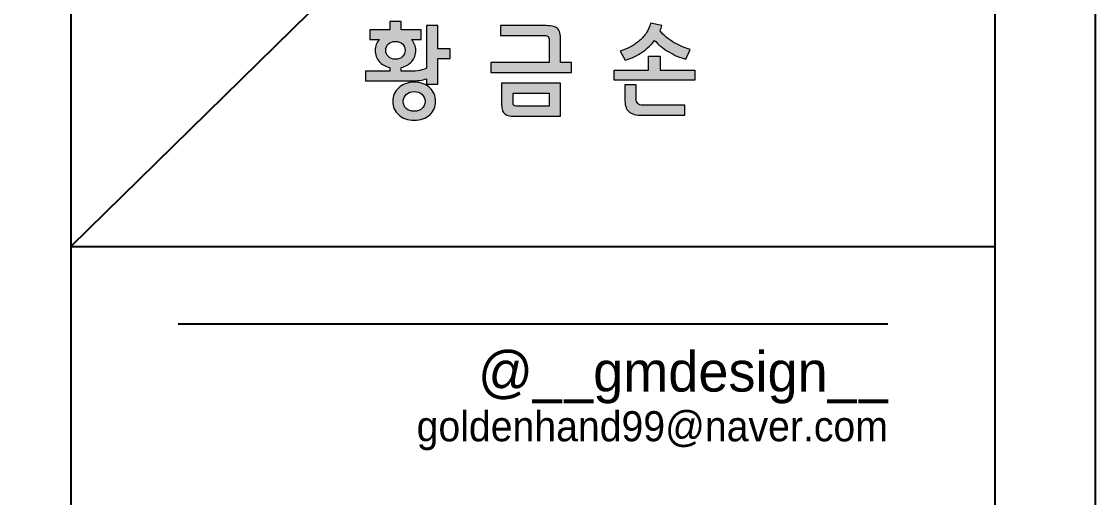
# Model space of a CAD drawing. Header units: inches. Extents: x 7740 to 83056, y -9304 to 75068.
# Drawn here: x 47565 to 50240, y 33115 to 34300 of the extents above; entities that cross this region are included whole.
import ezdxf
from ezdxf.enums import TextEntityAlignment as Align

# ---------------------------------------------------------------- set-up
doc = ezdxf.new("R2010")
doc.units = ezdxf.units.IN
doc.header["$LTSCALE"] = 50
doc.header["$MEASUREMENT"] = 0
for name, color, linetype in [('06-FUR', 6, 'Continuous'), ('F-SYM', 7, 'Continuous'), ('FORM(YOURNAME)-11', 1, 'Continuous'), ('로고', 7, 'Continuous')]:
    doc.layers.add(name, color=color, linetype=linetype)
doc.styles.add('YOURNAME', font='HY울릉도M.TTF')

# ---------------------------------------------------------------- blocks, each defined once
blk = doc.blocks.new('block 7')
at = {"layer": '로고'}
h = blk.add_hatch(color=40, dxfattribs=at)
h.dxf.hatch_style = 2
edge = h.paths.add_edge_path()
edge.add_spline(control_points=[(39.989, -169.756), (39.989, -169.756), (39.989, -169.756), (39.989, -169.756), (39.093, -169.756), (39.093, -169.756), (39.212, -169.894), (39.308, -170.047), (39.38, -170.214), (39.451, -170.38), (39.487, -170.561), (39.487, -170.751), (39.487, -171.151), (39.365, -171.49), (39.119, -171.765), (38.874, -172.04), (38.555, -172.223), (38.16, -172.311), (38.16, -172.311), (38.16, -172.653), (38.16, -172.653), (38.16, -172.653), (38.967, -172.653), (38.967, -172.653), (39.29, -172.653), (39.585, -172.627), (39.85, -172.576), (40.116, -172.526), (40.318, -172.456), (40.456, -172.365), (40.456, -172.365), (40.456, -168.491), (40.456, -168.491), (40.456, -168.491), (41.505, -168.491), (41.505, -168.491), (41.505, -168.491), (41.505, -170.608), (41.505, -170.608), (41.505, -170.608), (42.617, -170.608), (42.617, -170.608), (42.617, -170.608), (42.617, -171.487), (42.617, -171.487), (42.617, -171.487), (41.505, -171.487), (41.505, -171.487), (41.505, -171.487), (41.505, -173.837), (41.505, -173.837), (41.505, -173.837), (40.456, -173.837), (40.456, -173.837), (40.456, -173.837), (40.456, -173.334), (40.456, -173.334), (40.276, -173.406), (40.07, -173.455), (39.837, -173.482), (39.604, -173.51), (39.326, -173.523), (39.003, -173.523), (39.003, -173.523), (34.922, -173.523), (34.922, -173.523), (34.922, -173.523), (34.922, -172.653), (34.922, -172.653), (34.922, -172.653), (37.111, -172.653), (37.111, -172.653), (37.111, -172.653), (37.111, -172.311), (37.111, -172.311), (36.914, -172.27), (36.734, -172.201), (36.572, -172.105), (36.411, -172.011), (36.272, -171.895), (36.156, -171.761), (36.039, -171.625), (35.949, -171.474), (35.887, -171.304), (35.824, -171.133), (35.792, -170.948), (35.792, -170.751), (35.792, -170.561), (35.827, -170.38), (35.896, -170.214), (35.964, -170.047), (36.058, -169.894), (36.178, -169.756), (36.178, -169.756), (35.317, -169.756), (35.317, -169.756), (35.317, -169.756), (35.317, -168.877), (35.317, -168.877), (35.317, -168.877), (37.129, -168.877), (37.129, -168.877), (37.129, -168.877), (37.129, -168.132), (37.129, -168.132), (37.129, -168.132), (38.169, -168.132), (38.169, -168.132), (38.169, -168.132), (38.169, -168.877), (38.169, -168.877), (38.169, -168.877), (39.989, -168.877), (39.989, -168.877), (39.989, -168.877), (39.989, -169.756), (39.989, -169.756)], knot_values=[0, 0, 0, 0, 0.0001, 0.0002, 1, 1, 1, 2, 2, 2, 3, 3, 3, 4, 4, 4, 5, 5, 5, 6, 6, 6, 7, 7, 7, 8, 8, 8, 9, 9, 9, 10, 10, 10, 11, 11, 11, 12, 12, 12, 13, 13, 13, 14, 14, 14, 15, 15, 15, 16, 16, 16, 17, 17, 17, 18, 18, 18, 19, 19, 19, 20, 20, 20, 21, 21, 21, 22, 22, 22, 23, 23, 23, 24, 24, 24, 25, 25, 25, 26, 26, 26, 27, 27, 27, 28, 28, 28, 29, 29, 29, 30, 30, 30, 31, 31, 31, 32, 32, 32, 33, 33, 33, 34, 34, 34, 35, 35, 35, 36, 36, 36, 37, 37, 37, 38, 38, 38, 38], degree=3, periodic=0)
edge = h.paths.add_edge_path()
edge.add_spline(control_points=[(37.631, -169.935), (37.631, -169.935), (37.631, -169.935), (37.362, -169.935), (37.149, -170.013), (36.994, -170.169), (36.838, -170.324), (36.761, -170.513), (36.761, -170.733), (36.761, -170.973), (36.838, -171.169), (36.994, -171.326), (37.149, -171.48), (37.362, -171.559), (37.631, -171.559), (37.9, -171.559), (38.115, -171.48), (38.277, -171.326), (38.438, -171.169), (38.519, -170.973), (38.519, -170.733), (38.519, -170.513), (38.438, -170.324), (38.277, -170.169), (38.115, -170.013), (37.9, -169.935), (37.631, -169.935)], knot_values=[0, 0, 0, 0, 0.0001, 0.0002, 1, 1, 1, 2, 2, 2, 3, 3, 3, 4, 4, 4, 5, 5, 5, 6, 6, 6, 7, 7, 7, 8, 8, 8, 8], degree=3, periodic=0)
edge = h.paths.add_edge_path()
edge.add_spline(control_points=[(37.931, -176.63), (37.931, -176.63), (37.931, -176.63), (37.761, -176.478), (37.628, -176.295), (37.532, -176.083), (37.437, -175.871), (37.389, -175.639), (37.389, -175.388), (37.389, -175.142), (37.437, -174.914), (37.532, -174.702), (37.628, -174.49), (37.761, -174.306), (37.931, -174.15), (38.101, -173.995), (38.306, -173.872), (38.546, -173.783), (38.785, -173.693), (39.051, -173.648), (39.344, -173.648), (39.649, -173.648), (39.921, -173.693), (40.16, -173.783), (40.399, -173.872), (40.602, -173.995), (40.769, -174.15), (40.937, -174.306), (41.065, -174.49), (41.155, -174.702), (41.245, -174.914), (41.289, -175.142), (41.289, -175.388), (41.289, -175.639), (41.243, -175.871), (41.151, -176.083), (41.058, -176.295), (40.927, -176.478), (40.756, -176.63), (40.586, -176.782), (40.381, -176.901), (40.142, -176.984), (39.903, -177.068), (39.637, -177.109), (39.344, -177.109), (39.051, -177.109), (38.785, -177.068), (38.546, -176.984), (38.306, -176.901), (38.101, -176.782), (37.931, -176.63)], knot_values=[0, 0, 0, 0, 0.0001, 0.0002, 1, 1, 1, 2, 2, 2, 3, 3, 3, 4, 4, 4, 5, 5, 5, 6, 6, 6, 7, 7, 7, 8, 8, 8, 9, 9, 9, 10, 10, 10, 11, 11, 11, 12, 12, 12, 13, 13, 13, 14, 14, 14, 15, 15, 15, 16, 16, 16, 16], degree=3, periodic=0)
edge = h.paths.add_edge_path()
edge.add_spline(control_points=[(39.344, -174.5), (39.344, -174.5), (39.344, -174.5), (39.057, -174.5), (38.819, -174.583), (38.631, -174.747), (38.442, -174.912), (38.348, -175.128), (38.348, -175.397), (38.348, -175.672), (38.441, -175.889), (38.626, -176.048), (38.812, -176.206), (39.051, -176.285), (39.344, -176.285), (39.631, -176.285), (39.867, -176.206), (40.052, -176.048), (40.237, -175.889), (40.33, -175.672), (40.33, -175.397), (40.33, -175.128), (40.237, -174.912), (40.052, -174.747), (39.867, -174.583), (39.631, -174.5), (39.344, -174.5)], knot_values=[0, 0, 0, 0, 0.0001, 0.0002, 1, 1, 1, 2, 2, 2, 3, 3, 3, 4, 4, 4, 5, 5, 5, 6, 6, 6, 7, 7, 7, 8, 8, 8, 8], degree=3, periodic=0)
h = blk.add_hatch(color=40, dxfattribs=at)
h.dxf.hatch_style = 2
edge = h.paths.add_edge_path()
edge.add_spline(control_points=[(46.321, -171.854), (46.321, -171.854), (46.321, -171.854), (46.321, -171.854), (51.63, -171.854), (51.63, -171.854), (51.63, -171.854), (51.63, -169.872), (51.63, -169.872), (51.63, -169.687), (51.6, -169.563), (51.54, -169.501), (51.48, -169.437), (51.349, -169.406), (51.146, -169.406), (51.146, -169.406), (47.2, -169.406), (47.2, -169.406), (47.2, -169.406), (47.2, -168.501), (47.2, -168.501), (47.2, -168.501), (51.146, -168.501), (51.146, -168.501), (51.445, -168.501), (51.691, -168.517), (51.886, -168.55), (52.08, -168.583), (52.235, -168.649), (52.352, -168.747), (52.468, -168.846), (52.55, -168.983), (52.598, -169.159), (52.646, -169.336), (52.67, -169.565), (52.67, -169.846), (52.67, -169.846), (52.67, -171.854), (52.67, -171.854), (52.67, -171.854), (53.666, -171.854), (53.666, -171.854), (53.666, -171.854), (53.666, -172.76), (53.666, -172.76), (53.666, -172.76), (46.321, -172.76), (46.321, -172.76), (46.321, -172.76), (46.321, -171.854), (46.321, -171.854)], knot_values=[0, 0, 0, 0, 0.0001, 0.0002, 1, 1, 1, 2, 2, 2, 3, 3, 3, 4, 4, 4, 5, 5, 5, 6, 6, 6, 7, 7, 7, 8, 8, 8, 9, 9, 9, 10, 10, 10, 11, 11, 11, 12, 12, 12, 13, 13, 13, 14, 14, 14, 15, 15, 15, 16, 16, 16, 16], degree=3, periodic=0)
edge = h.paths.add_edge_path()
edge.add_spline(control_points=[(47.298, -175.558), (47.298, -175.558), (47.298, -175.558), (47.298, -175.558), (47.298, -173.729), (47.298, -173.729), (47.298, -173.729), (52.67, -173.729), (52.67, -173.729), (52.67, -173.729), (52.67, -176.742), (52.67, -176.742), (52.67, -176.742), (48.473, -176.742), (48.473, -176.742), (48.24, -176.742), (48.047, -176.72), (47.895, -176.675), (47.743, -176.63), (47.621, -176.562), (47.531, -176.469), (47.442, -176.376), (47.381, -176.254), (47.348, -176.106), (47.315, -175.955), (47.298, -175.773), (47.298, -175.558)], knot_values=[0, 0, 0, 0, 0.0001, 0.0002, 1, 1, 1, 2, 2, 2, 3, 3, 3, 4, 4, 4, 5, 5, 5, 6, 6, 6, 7, 7, 7, 8, 8, 8, 8], degree=3, periodic=0)
edge = h.paths.add_edge_path()
edge.add_spline(control_points=[(48.348, -174.635), (48.348, -174.635), (48.348, -174.635), (48.348, -174.635), (48.348, -175.486), (48.348, -175.486), (48.348, -175.612), (48.362, -175.7), (48.393, -175.751), (48.422, -175.802), (48.494, -175.827), (48.608, -175.827), (48.608, -175.827), (51.63, -175.827), (51.63, -175.827), (51.63, -175.827), (51.63, -174.635), (51.63, -174.635), (51.63, -174.635), (48.348, -174.635), (48.348, -174.635)], knot_values=[0, 0, 0, 0, 0.0001, 0.0002, 1, 1, 1, 2, 2, 2, 3, 3, 3, 4, 4, 4, 5, 5, 5, 6, 6, 6, 6], degree=3, periodic=0)
h = blk.add_hatch(color=40, dxfattribs=at)
h.dxf.hatch_style = 2
h.paths.add_polyline_path([(60.679, -172.544), (60.679, -171.272), (61.728, -171.272), (61.728, -172.544), (64.876, -172.544), (64.876, -173.451), (57.531, -173.451), (57.531, -172.544)])
edge = h.paths.add_edge_path()
edge.add_spline(control_points=[(61.809, -168.743), (61.809, -168.743), (61.809, -168.743), (61.785, -168.82), (61.758, -168.901), (61.728, -168.985), (61.878, -169.182), (62.058, -169.369), (62.271, -169.545), (62.483, -169.721), (62.712, -169.882), (62.957, -170.025), (63.202, -170.169), (63.455, -170.296), (63.715, -170.406), (63.975, -170.517), (64.227, -170.605), (64.473, -170.671), (64.473, -170.671), (64.078, -171.541), (64.078, -171.541), (63.826, -171.493), (63.568, -171.412), (63.302, -171.299), (63.036, -171.185), (62.777, -171.053), (62.526, -170.9), (62.275, -170.747), (62.038, -170.581), (61.813, -170.402), (61.589, -170.222), (61.393, -170.037), (61.226, -169.846), (60.927, -170.234), (60.551, -170.589), (60.096, -170.908), (59.641, -171.228), (59.121, -171.475), (58.535, -171.648), (58.535, -171.648), (58.078, -170.823), (58.078, -170.823), (58.407, -170.728), (58.722, -170.597), (59.024, -170.433), (59.326, -170.269), (59.601, -170.079), (59.849, -169.864), (60.097, -169.648), (60.308, -169.408), (60.482, -169.141), (60.655, -168.876), (60.778, -168.594), (60.849, -168.295), (60.849, -168.295), (61.872, -168.501), (61.872, -168.501), (61.854, -168.584), (61.833, -168.665), (61.809, -168.743)], knot_values=[0, 0, 0, 0, 0.0001, 0.0002, 1, 1, 1, 2, 2, 2, 3, 3, 3, 4, 4, 4, 5, 5, 5, 6, 6, 6, 7, 7, 7, 8, 8, 8, 9, 9, 9, 10, 10, 10, 11, 11, 11, 12, 12, 12, 13, 13, 13, 14, 14, 14, 15, 15, 15, 16, 16, 16, 17, 17, 17, 18, 18, 18, 19, 19, 19, 19], degree=3, periodic=0)
edge = h.paths.add_edge_path()
edge.add_spline(control_points=[(59.374, -176.576), (59.374, -176.576), (59.374, -176.576), (59.168, -176.526), (59, -176.442), (58.872, -176.325), (58.743, -176.209), (58.651, -176.054), (58.594, -175.863), (58.537, -175.672), (58.509, -175.433), (58.509, -175.146), (58.509, -175.146), (58.509, -173.899), (58.509, -173.899), (58.509, -173.899), (59.549, -173.899), (59.549, -173.899), (59.549, -173.899), (59.549, -175.128), (59.549, -175.128), (59.549, -175.337), (59.594, -175.492), (59.684, -175.59), (59.773, -175.688), (59.922, -175.738), (60.132, -175.738), (60.132, -175.738), (63.979, -175.738), (63.979, -175.738), (63.979, -175.738), (63.979, -176.652), (63.979, -176.652), (63.979, -176.652), (60.132, -176.652), (60.132, -176.652), (59.833, -176.652), (59.58, -176.627), (59.374, -176.576)], knot_values=[0, 0, 0, 0, 0.0001, 0.0002, 1, 1, 1, 2, 2, 2, 3, 3, 3, 4, 4, 4, 5, 5, 5, 6, 6, 6, 7, 7, 7, 8, 8, 8, 9, 9, 9, 10, 10, 10, 11, 11, 11, 12, 12, 12, 12], degree=3, periodic=0)
at = {"layer": '로고', "lineweight": 0}
blk.add_lwpolyline([(60.679, -172.544), (60.679, -171.272), (61.728, -171.272), (61.728, -172.544), (64.876, -172.544), (64.876, -173.451), (57.531, -173.451), (57.531, -172.544), (60.679, -172.544)], dxfattribs=at)
for points, knots in [([(40.456, -173.334), (40.276, -173.406), (40.07, -173.455), (39.837, -173.482), (39.604, -173.51), (39.326, -173.523), (39.003, -173.523), (39.003, -173.523), (34.922, -173.523), (34.922, -173.523), (34.922, -173.523), (34.922, -172.653), (34.922, -172.653), (34.922, -172.653), (37.111, -172.653), (37.111, -172.653), (37.111, -172.653), (37.111, -172.311), (37.111, -172.311), (36.914, -172.27), (36.734, -172.201), (36.572, -172.105), (36.411, -172.011), (36.272, -171.895), (36.156, -171.761), (36.039, -171.625), (35.949, -171.474), (35.887, -171.304), (35.824, -171.133), (35.792, -170.948), (35.792, -170.751), (35.792, -170.561), (35.827, -170.38), (35.896, -170.214), (35.964, -170.047), (36.058, -169.894), (36.178, -169.756), (36.178, -169.756), (35.317, -169.756), (35.317, -169.756), (35.317, -169.756), (35.317, -168.877), (35.317, -168.877), (35.317, -168.877), (37.129, -168.877), (37.129, -168.877), (37.129, -168.877), (37.129, -168.132), (37.129, -168.132), (37.129, -168.132), (38.169, -168.132), (38.169, -168.132), (38.169, -168.132), (38.169, -168.877), (38.169, -168.877), (38.169, -168.877), (39.989, -168.877), (39.989, -168.877), (39.989, -168.877), (39.989, -169.756), (39.989, -169.756), (39.989, -169.756), (39.093, -169.756), (39.093, -169.756), (39.212, -169.894), (39.308, -170.047), (39.38, -170.214), (39.451, -170.38), (39.487, -170.561), (39.487, -170.751), (39.487, -171.151), (39.365, -171.49), (39.119, -171.765), (38.874, -172.04), (38.555, -172.223), (38.16, -172.311), (38.16, -172.311), (38.16, -172.653), (38.16, -172.653), (38.16, -172.653), (38.967, -172.653), (38.967, -172.653), (39.29, -172.653), (39.585, -172.627), (39.85, -172.576), (40.116, -172.526), (40.318, -172.456), (40.456, -172.365), (40.456, -172.365), (40.456, -168.491), (40.456, -168.491), (40.456, -168.491), (41.505, -168.491), (41.505, -168.491), (41.505, -168.491), (41.505, -170.608), (41.505, -170.608), (41.505, -170.608), (42.617, -170.608), (42.617, -170.608), (42.617, -170.608), (42.617, -171.487), (42.617, -171.487), (42.617, -171.487), (41.505, -171.487), (41.505, -171.487), (41.505, -171.487), (41.505, -173.837), (41.505, -173.837), (41.505, -173.837), (40.456, -173.837), (40.456, -173.837), (40.456, -173.837), (40.456, -173.334), (40.456, -173.334)], [0, 0, 0, 0, 1, 1, 1, 2, 2, 2, 3, 3, 3, 4, 4, 4, 5, 5, 5, 6, 6, 6, 7, 7, 7, 8, 8, 8, 9, 9, 9, 10, 10, 10, 11, 11, 11, 12, 12, 12, 13, 13, 13, 14, 14, 14, 15, 15, 15, 16, 16, 16, 17, 17, 17, 18, 18, 18, 19, 19, 19, 20, 20, 20, 21, 21, 21, 22, 22, 22, 23, 23, 23, 24, 24, 24, 25, 25, 25, 26, 26, 26, 27, 27, 27, 28, 28, 28, 29, 29, 29, 30, 30, 30, 31, 31, 31, 32, 32, 32, 33, 33, 33, 34, 34, 34, 35, 35, 35, 36, 36, 36, 37, 37, 37, 38, 38, 38, 38]), ([(51.63, -169.872), (51.63, -169.687), (51.6, -169.563), (51.54, -169.501), (51.48, -169.437), (51.349, -169.406), (51.146, -169.406), (51.146, -169.406), (47.2, -169.406), (47.2, -169.406), (47.2, -169.406), (47.2, -168.501), (47.2, -168.501), (47.2, -168.501), (51.146, -168.501), (51.146, -168.501), (51.445, -168.501), (51.691, -168.517), (51.886, -168.55), (52.08, -168.583), (52.235, -168.649), (52.352, -168.747), (52.468, -168.846), (52.55, -168.983), (52.598, -169.159), (52.646, -169.336), (52.67, -169.565), (52.67, -169.846), (52.67, -169.846), (52.67, -171.854), (52.67, -171.854), (52.67, -171.854), (53.666, -171.854), (53.666, -171.854), (53.666, -171.854), (53.666, -172.76), (53.666, -172.76), (53.666, -172.76), (46.321, -172.76), (46.321, -172.76), (46.321, -172.76), (46.321, -171.854), (46.321, -171.854), (46.321, -171.854), (51.63, -171.854), (51.63, -171.854), (51.63, -171.854), (51.63, -169.872), (51.63, -169.872)], [0, 0, 0, 0, 1, 1, 1, 2, 2, 2, 3, 3, 3, 4, 4, 4, 5, 5, 5, 6, 6, 6, 7, 7, 7, 8, 8, 8, 9, 9, 9, 10, 10, 10, 11, 11, 11, 12, 12, 12, 13, 13, 13, 14, 14, 14, 15, 15, 15, 16, 16, 16, 16]), ([(61.872, -168.501), (61.854, -168.584), (61.833, -168.665), (61.809, -168.743), (61.785, -168.82), (61.758, -168.901), (61.728, -168.985), (61.878, -169.182), (62.058, -169.369), (62.271, -169.545), (62.483, -169.721), (62.712, -169.882), (62.957, -170.025), (63.202, -170.169), (63.455, -170.296), (63.715, -170.406), (63.975, -170.517), (64.227, -170.605), (64.473, -170.671), (64.473, -170.671), (64.078, -171.541), (64.078, -171.541), (63.826, -171.493), (63.568, -171.412), (63.302, -171.299), (63.036, -171.185), (62.777, -171.053), (62.526, -170.9), (62.275, -170.747), (62.038, -170.581), (61.813, -170.402), (61.589, -170.222), (61.393, -170.037), (61.226, -169.846), (60.927, -170.234), (60.551, -170.589), (60.096, -170.908), (59.641, -171.228), (59.121, -171.475), (58.535, -171.648), (58.535, -171.648), (58.078, -170.823), (58.078, -170.823), (58.407, -170.728), (58.722, -170.597), (59.024, -170.433), (59.326, -170.269), (59.601, -170.079), (59.849, -169.864), (60.097, -169.648), (60.308, -169.408), (60.482, -169.141), (60.655, -168.876), (60.778, -168.594), (60.849, -168.295), (60.849, -168.295), (61.872, -168.501), (61.872, -168.501)], [0, 0, 0, 0, 1, 1, 1, 2, 2, 2, 3, 3, 3, 4, 4, 4, 5, 5, 5, 6, 6, 6, 7, 7, 7, 8, 8, 8, 9, 9, 9, 10, 10, 10, 11, 11, 11, 12, 12, 12, 13, 13, 13, 14, 14, 14, 15, 15, 15, 16, 16, 16, 17, 17, 17, 18, 18, 18, 19, 19, 19, 19]), ([(36.761, -170.733), (36.761, -170.973), (36.838, -171.169), (36.994, -171.326), (37.149, -171.48), (37.362, -171.559), (37.631, -171.559), (37.9, -171.559), (38.115, -171.48), (38.277, -171.326), (38.438, -171.169), (38.519, -170.973), (38.519, -170.733), (38.519, -170.513), (38.438, -170.324), (38.277, -170.169), (38.115, -170.013), (37.9, -169.935), (37.631, -169.935), (37.362, -169.935), (37.149, -170.013), (36.994, -170.169), (36.838, -170.324), (36.761, -170.513), (36.761, -170.733)], [0, 0, 0, 0, 1, 1, 1, 2, 2, 2, 3, 3, 3, 4, 4, 4, 5, 5, 5, 6, 6, 6, 7, 7, 7, 8, 8, 8, 8]), ([(37.389, -175.388), (37.389, -175.142), (37.437, -174.914), (37.532, -174.702), (37.628, -174.49), (37.761, -174.306), (37.931, -174.15), (38.101, -173.995), (38.306, -173.872), (38.546, -173.783), (38.785, -173.693), (39.051, -173.648), (39.344, -173.648), (39.649, -173.648), (39.921, -173.693), (40.16, -173.783), (40.399, -173.872), (40.602, -173.995), (40.769, -174.15), (40.937, -174.306), (41.065, -174.49), (41.155, -174.702), (41.245, -174.914), (41.289, -175.142), (41.289, -175.388), (41.289, -175.639), (41.243, -175.871), (41.151, -176.083), (41.058, -176.295), (40.927, -176.478), (40.756, -176.63), (40.586, -176.782), (40.381, -176.901), (40.142, -176.984), (39.903, -177.068), (39.637, -177.109), (39.344, -177.109), (39.051, -177.109), (38.785, -177.068), (38.546, -176.984), (38.306, -176.901), (38.101, -176.782), (37.931, -176.63), (37.761, -176.478), (37.628, -176.295), (37.532, -176.083), (37.437, -175.871), (37.389, -175.639), (37.389, -175.388)], [0, 0, 0, 0, 1, 1, 1, 2, 2, 2, 3, 3, 3, 4, 4, 4, 5, 5, 5, 6, 6, 6, 7, 7, 7, 8, 8, 8, 9, 9, 9, 10, 10, 10, 11, 11, 11, 12, 12, 12, 13, 13, 13, 14, 14, 14, 15, 15, 15, 16, 16, 16, 16]), ([(52.67, -173.729), (52.67, -173.729), (52.67, -176.742), (52.67, -176.742), (52.67, -176.742), (48.473, -176.742), (48.473, -176.742), (48.24, -176.742), (48.047, -176.72), (47.895, -176.675), (47.743, -176.63), (47.621, -176.562), (47.531, -176.469), (47.442, -176.376), (47.381, -176.254), (47.348, -176.106), (47.315, -175.955), (47.298, -175.773), (47.298, -175.558), (47.298, -175.558), (47.298, -173.729), (47.298, -173.729), (47.298, -173.729), (52.67, -173.729), (52.67, -173.729)], [0, 0, 0, 0, 1, 1, 1, 2, 2, 2, 3, 3, 3, 4, 4, 4, 5, 5, 5, 6, 6, 6, 7, 7, 7, 8, 8, 8, 8]), ([(59.549, -175.128), (59.549, -175.337), (59.594, -175.492), (59.684, -175.59), (59.773, -175.688), (59.922, -175.738), (60.132, -175.738), (60.132, -175.738), (63.979, -175.738), (63.979, -175.738), (63.979, -175.738), (63.979, -176.652), (63.979, -176.652), (63.979, -176.652), (60.132, -176.652), (60.132, -176.652), (59.833, -176.652), (59.58, -176.627), (59.374, -176.576), (59.168, -176.526), (59, -176.442), (58.872, -176.325), (58.743, -176.209), (58.651, -176.054), (58.594, -175.863), (58.537, -175.672), (58.509, -175.433), (58.509, -175.146), (58.509, -175.146), (58.509, -173.899), (58.509, -173.899), (58.509, -173.899), (59.549, -173.899), (59.549, -173.899), (59.549, -173.899), (59.549, -175.128), (59.549, -175.128)], [0, 0, 0, 0, 1, 1, 1, 2, 2, 2, 3, 3, 3, 4, 4, 4, 5, 5, 5, 6, 6, 6, 7, 7, 7, 8, 8, 8, 9, 9, 9, 10, 10, 10, 11, 11, 11, 12, 12, 12, 12]), ([(38.348, -175.397), (38.348, -175.672), (38.441, -175.889), (38.626, -176.048), (38.812, -176.206), (39.051, -176.285), (39.344, -176.285), (39.631, -176.285), (39.867, -176.206), (40.052, -176.048), (40.237, -175.889), (40.33, -175.672), (40.33, -175.397), (40.33, -175.128), (40.237, -174.912), (40.052, -174.747), (39.867, -174.583), (39.631, -174.5), (39.344, -174.5), (39.057, -174.5), (38.819, -174.583), (38.631, -174.747), (38.442, -174.912), (38.348, -175.128), (38.348, -175.397)], [0, 0, 0, 0, 1, 1, 1, 2, 2, 2, 3, 3, 3, 4, 4, 4, 5, 5, 5, 6, 6, 6, 7, 7, 7, 8, 8, 8, 8]), ([(48.348, -174.635), (48.348, -174.635), (48.348, -175.486), (48.348, -175.486), (48.348, -175.612), (48.362, -175.7), (48.393, -175.751), (48.422, -175.802), (48.494, -175.827), (48.608, -175.827), (48.608, -175.827), (51.63, -175.827), (51.63, -175.827), (51.63, -175.827), (51.63, -174.635), (51.63, -174.635), (51.63, -174.635), (48.348, -174.635), (48.348, -174.635)], [0, 0, 0, 0, 1, 1, 1, 2, 2, 2, 3, 3, 3, 4, 4, 4, 5, 5, 5, 6, 6, 6, 6])]:
    blk.add_open_spline(points, degree=3, knots=knots, dxfattribs=at)
blk = doc.blocks.new('block 6')
at = {"layer": '로고'}
blk.add_blockref('block 7', (0, 0), dxfattribs=at)
blk = doc.blocks.new('FORM-PLAN')
at = {"layer": 'Defpoints', "color": 158}
for p, q in [((1346, 54915), (1346, -2085)), ((10556, 53115), (1346, 44093)), ((1346, 44093), (10556, 44093))]:
    blk.add_line(p, q, dxfattribs=at)
blk.add_lwpolyline([(-71444, -2285), (10556, -2285), (10556, 55115), (-71444, 55115)], close=True, dxfattribs=at)
at = {"layer": 'FORM(YOURNAME)-11', "color": 251}
blk.add_line((2415, 43323), (9487, 43323), dxfattribs=at)
at = {"layer": 'FORM(YOURNAME)-11', "color": 250}
blk.add_lwpolyline([(-72444, -3285), (11556, -3285), (11556, 56115), (-72444, 56115)], close=True, dxfattribs=at)
at = {"layer": '로고', "lineweight": 0, "xscale": 109.4671147061438, "yscale": 109.4671147061438, "zscale": 109.4671147061438}
blk.add_blockref('block 6', (461, 64738), dxfattribs=at)
at = {"layer": 'FORM(YOURNAME)-11', "color": 14, "style": 'YOURNAME'}
for s, height, width, p in [('@__gmdesign__', 400, 1.03, (9487, 42649)), ('goldenhand99@naver.com', 300, 0.995, (9487, 42154))]:
    blk.add_text(s, height=height, dxfattribs=dict(at, width=width)).set_placement(p, align=Align.RIGHT)
at = {"layer": 'FORM(YOURNAME)-11', "color": 3, "style": 'YOURNAME'}
for tag, height, p in [('1', 450, (9905, 18188)), ('2', 450, (9905, 17544)), ('3', 450, (9905, 16257)), ('4', 450, (9905, 14326)), ('5', 515, (9905, 12009)), ('6', 515, (9905, 9757)), ('7', 515, (9905, 7504)), ('8', 515, (9905, 5252)), ('9', 515, (9905, 2999)), ('10', 515, (5655, 811)), ('11', 515, (9905, 747)), ('12', 515, (5655, -1441)), ('13', 515, (9905, -1441))]:
    blk.add_attdef(tag, text='', height=height, dxfattribs=at).set_placement(p, align=Align.MIDDLE_RIGHT)
blk = doc.blocks.new('*U808')
at = {"layer": 'F-SYM', "xscale": 0.2500000000000001, "yscale": 0.2500000000000001, "zscale": 0.2500000000000001}
blk.add_blockref('FORM-PLAN', (47350.9, 22716.9), dxfattribs=at)

msp = doc.modelspace()

# ---------------------------------------------------------------- block references
at = {"layer": '06-FUR'}
msp.add_blockref('*U808', (0, 0), dxfattribs=at)

doc.saveas('drawing.dxf')
